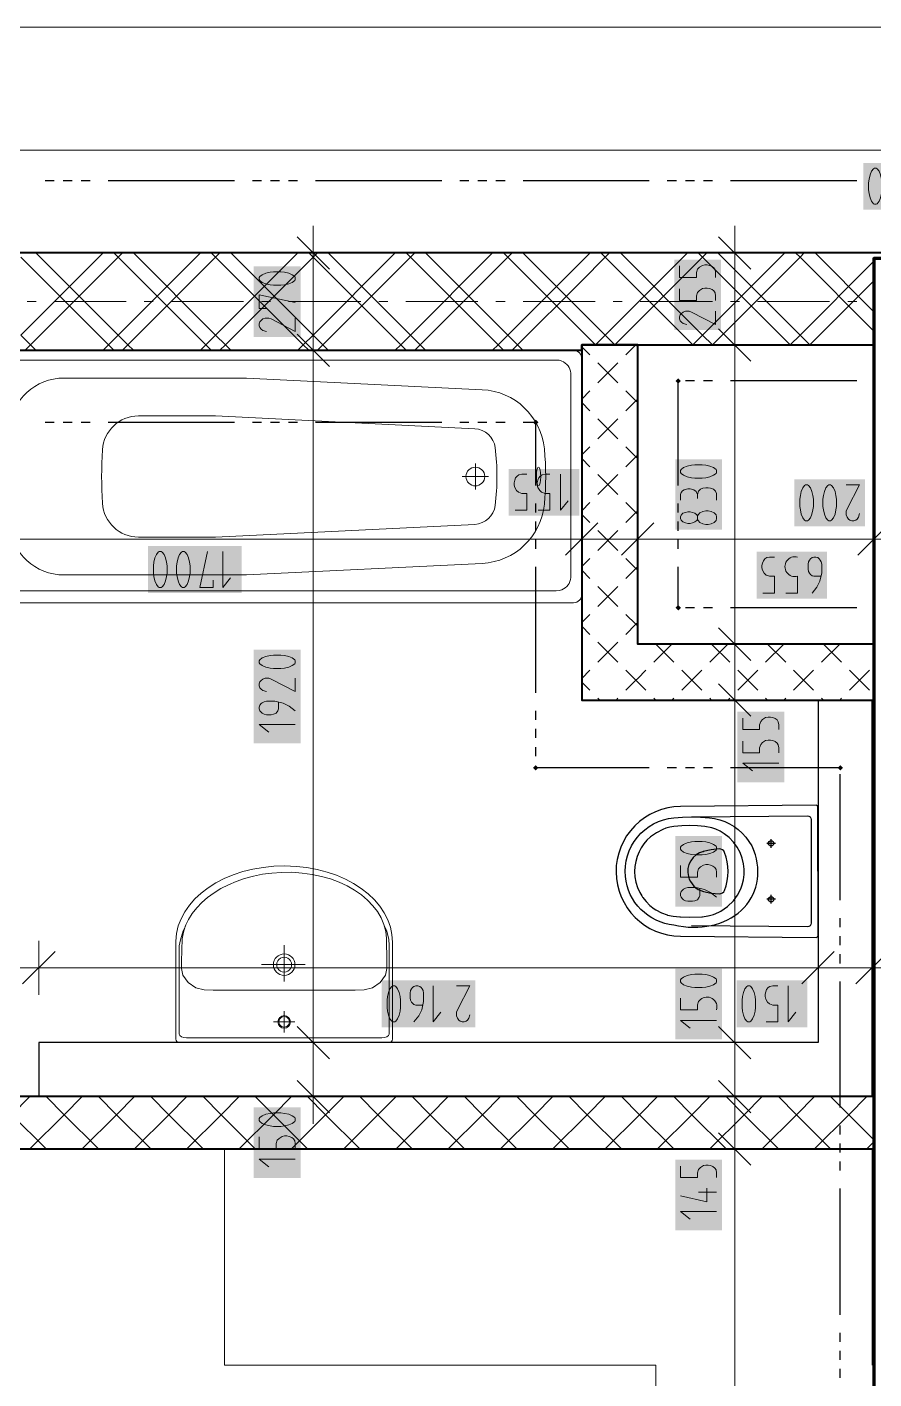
# Model space of a CAD drawing. Header units: millimetres. Extents: x 0 to 594, y 0 to 420.
# Drawn here: x 329.82 to 353.56, y 212.12 to 250.03 of the extents above; entities that cross this region are included whole.
import ezdxf

# ---------------------------------------------------------------- set-up
doc = ezdxf.new("R2010")
doc.units = ezdxf.units.MM
doc.header["$LTSCALE"] = 8
for name, color, linetype in [('PDF_Instalacni prizdivka do 1m', 7, 'Continuous'), ('PDF_Koty delkove', 7, 'Continuous'), ('PDF_Kuchyne', 7, 'Continuous'), ('PDF_Osy hlavni', 7, 'Continuous'), ('PDF_Pozarni useky', 7, 'Continuous'), ('PDF_Pricky CP', 7, 'Continuous'), ('PDF_Pricky zdene', 7, 'Continuous'), ('PDF_Sanita', 7, 'Continuous'), ('PDF_Steny akusticke', 7, 'Continuous'), ('PDF_Steny obvodove nosne', 7, 'Continuous')]:
    doc.layers.add(name, color=color, linetype=linetype)

msp = doc.modelspace()

# ---------------------------------------------------------------- linework, layer by layer
at = {"layer": 'PDF_Instalacni prizdivka do 1m', "lineweight": 25}
msp.add_lwpolyline([(330.152, 220.037), (353.506, 220.037), (353.506, 220.037), (353.506, 231.158), (351.989, 231.158), (351.989, 221.553), (330.152, 221.553)], close=True, dxfattribs=at)
at = {"layer": 'PDF_Koty delkove', "lineweight": 18}
for points in [[(511.924, 250.029), (492.486, 250.029), (472.901, 250.029), (471.435, 250.029), (163.798, 250.029)], [(419.32, 246.575), (408.047, 246.575), (400.263, 246.575), (392.883, 246.575), (316.251, 246.575), (308.871, 246.575), (297.902, 246.575), (295.324, 246.575), (286.428, 246.575), (283.85, 246.575), (272.881, 246.575), (265.501, 246.575), (188.87, 246.575)], [(338.299, 243.239), (337.389, 244.149)], [(337.844, 243.694), (337.844, 244.452)], [(350.108, 243.239), (349.198, 244.149)], [(349.653, 243.694), (349.653, 244.452)], [(338.602, 243.694), (337.844, 243.694), (337.086, 243.694)], [(337.844, 220.037), (337.844, 221.553), (337.844, 240.964), (337.844, 243.694)], [(350.411, 243.694), (349.653, 243.694), (348.895, 243.694)], [(349.653, 220.037), (349.653, 221.553), (349.653, 231.158), (349.653, 232.725), (349.653, 241.116), (349.653, 243.694)], [(336.933, 243.166), (336.731, 243.166), (336.631, 243.152), (336.513, 243.126), (336.412, 243.085), (336.344, 243.032), (336.328, 243.004), (336.328, 242.951), (336.344, 242.923), (336.412, 242.87), (336.513, 242.829), (336.631, 242.802), (336.731, 242.788), (336.933, 242.788), (337.034, 242.802), (337.153, 242.829), (337.254, 242.87), (337.321, 242.923), (337.339, 242.951), (337.339, 243.004), (337.321, 243.032), (337.254, 243.085), (337.153, 243.126), (337.034, 243.152), (336.933, 243.166)], [(348.109, 243.332), (348.109, 243.008), (348.58, 243.008), (348.58, 243.143), (348.615, 243.237), (348.665, 243.292), (348.749, 243.345), (348.816, 243.359), (348.883, 243.359), (348.951, 243.345), (349.018, 243.318), (349.068, 243.278), (349.103, 243.224), (349.12, 243.143), (349.12, 243.008)], [(348.109, 242.684), (348.109, 242.36), (348.58, 242.36), (348.58, 242.495), (348.615, 242.589), (348.665, 242.644), (348.749, 242.697), (348.816, 242.711), (348.883, 242.711), (348.951, 242.697), (349.018, 242.67), (349.068, 242.63), (349.103, 242.576), (349.12, 242.495), (349.12, 242.36)], [(336.529, 242.14), (336.328, 242.14), (336.328, 242.518), (337.339, 242.303)], [(337.339, 241.87), (337.339, 241.492), (336.664, 241.843), (336.597, 241.87), (336.496, 241.87), (336.429, 241.843), (336.378, 241.803), (336.344, 241.762), (336.328, 241.708), (336.328, 241.655), (336.344, 241.6), (336.378, 241.56), (336.429, 241.519), (336.529, 241.492)], [(349.12, 242.063), (349.12, 241.684), (348.446, 242.036), (348.378, 242.063), (348.277, 242.063), (348.21, 242.036), (348.16, 241.996), (348.125, 241.955), (348.109, 241.901), (348.109, 241.847), (348.125, 241.793), (348.16, 241.753), (348.21, 241.712), (348.31, 241.684)], [(350.108, 240.661), (349.198, 241.571)], [(338.299, 240.509), (337.389, 241.419)], [(350.411, 241.116), (349.653, 241.116), (348.895, 241.116)], [(338.602, 240.964), (337.844, 240.964), (337.086, 240.964)], [(348.742, 237.757), (348.54, 237.757), (348.44, 237.744), (348.321, 237.717), (348.22, 237.676), (348.153, 237.623), (348.136, 237.595), (348.136, 237.542), (348.153, 237.514), (348.22, 237.461), (348.321, 237.42), (348.44, 237.393), (348.54, 237.379), (348.742, 237.379), (348.843, 237.393), (348.961, 237.42), (349.062, 237.461), (349.13, 237.514), (349.147, 237.542), (349.147, 237.595)], [(349.147, 237.595), (349.13, 237.623), (349.062, 237.676), (348.961, 237.717), (348.843, 237.744), (348.742, 237.757)], [(343.473, 237.253), (343.487, 237.321), (343.514, 237.387), (343.554, 237.438), (343.608, 237.472), (343.689, 237.489), (343.824, 237.489)], [(344.148, 236.479), (344.472, 236.479), (344.472, 236.95), (344.337, 236.95), (344.243, 236.984), (344.189, 237.035), (344.135, 237.118), (344.121, 237.185), (344.121, 237.253), (344.135, 237.321), (344.162, 237.387), (344.202, 237.438), (344.256, 237.472), (344.337, 237.489), (344.472, 237.489)], [(344.769, 237.489), (344.769, 236.479), (344.985, 236.747)], [(343.5, 236.479), (343.824, 236.479), (343.824, 236.95), (343.689, 236.95), (343.595, 236.984), (343.541, 237.035), (343.487, 237.118), (343.473, 237.185), (343.473, 237.253)], [(348.136, 236.759), (348.136, 236.921), (348.153, 236.975), (348.187, 237.028), (348.237, 237.056), (348.338, 237.083), (348.405, 237.083), (348.506, 237.056), (348.574, 237.002), (348.607, 236.921), (348.607, 236.813)], [(349.147, 236.759), (349.147, 236.947), (349.113, 237.015), (349.062, 237.069), (348.978, 237.096), (348.911, 237.109), (348.843, 237.109), (348.759, 237.096), (348.692, 237.069), (348.642, 237.015), (348.607, 236.921)], [(352.128, 236.789), (352.128, 236.587), (352.142, 236.487), (352.168, 236.369), (352.209, 236.268), (352.262, 236.2), (352.29, 236.184), (352.343, 236.184), (352.371, 236.2), (352.424, 236.268), (352.465, 236.369), (352.492, 236.487), (352.506, 236.587), (352.506, 236.789), (352.492, 236.891), (352.465, 237.009), (352.424, 237.11), (352.371, 237.178), (352.343, 237.195), (352.29, 237.195), (352.262, 237.178), (352.209, 237.11), (352.168, 237.009)], [(352.168, 237.009), (352.142, 236.891), (352.128, 236.789)], [(352.776, 237.195), (353.154, 237.195), (352.803, 236.521), (352.776, 236.453), (352.776, 236.352), (352.803, 236.285), (352.843, 236.234), (352.884, 236.2), (352.938, 236.184), (352.991, 236.184), (353.046, 236.2), (353.086, 236.234), (353.127, 236.285), (353.154, 236.385)], [(345.367, 236.432), (345.367, 235.673), (345.367, 234.915)], [(346.934, 236.432), (346.934, 235.673), (346.934, 234.915)], [(348.153, 236.205), (348.136, 236.246), (348.136, 236.299), (348.153, 236.34), (348.203, 236.394), (348.271, 236.421), (348.338, 236.435), (348.405, 236.435), (348.473, 236.421), (348.54, 236.394), (348.59, 236.354), (348.607, 236.327)], [(348.607, 236.218), (348.59, 236.192), (348.54, 236.151), (348.473, 236.124), (348.405, 236.111), (348.338, 236.111), (348.271, 236.124), (348.203, 236.151), (348.153, 236.205)], [(353.556, 236.432), (353.556, 235.673), (353.556, 234.915)], [(345.822, 236.128), (344.912, 235.218)], [(347.389, 236.128), (346.479, 235.218)], [(354.011, 236.128), (353.101, 235.218)], [(390.153, 235.673), (386.944, 235.673), (383.668, 235.673), (381.638, 235.673), (381.206, 235.673), (380.953, 235.673), (375.751, 235.673), (363.767, 235.673), (362.2, 235.673), (355.578, 235.673), (353.556, 235.673), (346.934, 235.673), (345.367, 235.673), (328.181, 235.673), (318.981, 235.673), (317.869, 235.673)], [(333.701, 235.141), (333.661, 235.242), (333.607, 235.309), (333.58, 235.327), (333.526, 235.327), (333.499, 235.309), (333.445, 235.242), (333.405, 235.141), (333.378, 235.022), (333.364, 234.921)], [(333.364, 234.921), (333.364, 234.719), (333.378, 234.619), (333.405, 234.501), (333.445, 234.4), (333.499, 234.332), (333.526, 234.316), (333.58, 234.316), (333.607, 234.332), (333.661, 234.4), (333.701, 234.501), (333.729, 234.619), (333.743, 234.719), (333.743, 234.921), (333.729, 235.022), (333.701, 235.141)], [(335.039, 234.517), (335.039, 234.316), (334.661, 234.316), (334.876, 235.327)], [(335.309, 235.327), (335.309, 234.316), (335.524, 234.585)], [(350.443, 234.157), (350.767, 234.157), (350.767, 234.628), (350.632, 234.628), (350.538, 234.662), (350.483, 234.713), (350.43, 234.797), (350.416, 234.864), (350.416, 234.931), (350.43, 234.999), (350.457, 235.066), (350.497, 235.116), (350.551, 235.151), (350.632, 235.168), (350.767, 235.168)], [(352.063, 234.628), (351.874, 234.628), (351.82, 234.645), (351.78, 234.679), (351.753, 234.713), (351.726, 234.763), (351.712, 234.83), (351.712, 234.965), (351.726, 235.032), (351.753, 235.083), (351.78, 235.116), (351.82, 235.151), (351.874, 235.168), (351.928, 235.168), (351.982, 235.151), (352.023, 235.116), (352.049, 235.083), (352.077, 235.032), (352.091, 234.965), (352.091, 234.729), (352.036, 234.494), (351.955, 234.325), (351.82, 234.157)], [(350.108, 232.27), (349.198, 233.18)], [(336.933, 232.42), (336.731, 232.42), (336.631, 232.406), (336.513, 232.38), (336.412, 232.339), (336.344, 232.286), (336.328, 232.258), (336.328, 232.205), (336.344, 232.177), (336.412, 232.124), (336.513, 232.083)], [(336.513, 232.083), (336.631, 232.056), (336.731, 232.042), (336.933, 232.042), (337.034, 232.056), (337.153, 232.083), (337.254, 232.124), (337.321, 232.177), (337.339, 232.205), (337.339, 232.258), (337.321, 232.286), (337.254, 232.339), (337.153, 232.38), (337.034, 232.406), (336.933, 232.42)], [(350.411, 232.725), (349.653, 232.725), (348.895, 232.725)], [(337.339, 231.772), (337.339, 231.394), (336.664, 231.745), (336.597, 231.772), (336.496, 231.772), (336.429, 231.745), (336.378, 231.705), (336.344, 231.664), (336.328, 231.61), (336.328, 231.557), (336.344, 231.502), (336.378, 231.462), (336.429, 231.421), (336.529, 231.394)], [(350.108, 230.703), (349.198, 231.613)], [(337.339, 230.854), (337.17, 230.989), (337.001, 231.07), (336.765, 231.124), (336.529, 231.124), (336.462, 231.11), (336.412, 231.083), (336.378, 231.057), (336.344, 231.016), (336.328, 230.962), (336.328, 230.908), (336.344, 230.854), (336.378, 230.814), (336.412, 230.787), (336.462, 230.759), (336.529, 230.746), (336.664, 230.746), (336.731, 230.759), (336.799, 230.787), (336.849, 230.854), (336.867, 230.908), (336.867, 231.097)], [(350.411, 231.158), (349.653, 231.158), (348.895, 231.158)], [(349.88, 230.654), (349.88, 230.33), (350.352, 230.33), (350.352, 230.466), (350.386, 230.56), (350.436, 230.614), (350.52, 230.667), (350.587, 230.681), (350.655, 230.681), (350.723, 230.667), (350.789, 230.641), (350.84, 230.6), (350.874, 230.547), (350.891, 230.466), (350.891, 230.33)], [(337.339, 230.476), (336.328, 230.476), (336.597, 230.26)], [(349.88, 230.006), (349.88, 229.682), (350.352, 229.682), (350.352, 229.818), (350.386, 229.912), (350.436, 229.966), (350.52, 230.019), (350.587, 230.033), (350.655, 230.033), (350.723, 230.019), (350.789, 229.993), (350.84, 229.952), (350.874, 229.899), (350.891, 229.818), (350.891, 229.682)], [(350.891, 229.385), (349.88, 229.385), (350.149, 229.17)], [(348.136, 226.518), (348.136, 226.194), (348.607, 226.194), (348.607, 226.329), (348.642, 226.423), (348.692, 226.478), (348.776, 226.531), (348.843, 226.545), (348.911, 226.545), (348.978, 226.531), (349.045, 226.504), (349.096, 226.464), (349.13, 226.41), (349.147, 226.329), (349.147, 226.194)], [(349.147, 225.627), (348.978, 225.762), (348.81, 225.843), (348.574, 225.897), (348.338, 225.897), (348.271, 225.883), (348.22, 225.856), (348.187, 225.83), (348.153, 225.789), (348.136, 225.735), (348.136, 225.681), (348.153, 225.627), (348.187, 225.586), (348.22, 225.56), (348.271, 225.532), (348.338, 225.518), (348.473, 225.518), (348.54, 225.532)], [(348.54, 225.532), (348.607, 225.56), (348.658, 225.627), (348.675, 225.681), (348.675, 225.87)], [(330.607, 224.106), (329.697, 223.196)], [(330.152, 224.409), (330.152, 223.651), (330.152, 222.892)], [(352.444, 224.106), (351.534, 223.196)], [(351.989, 224.409), (351.989, 223.651), (351.989, 222.892)], [(353.961, 224.106), (353.051, 223.196)], [(353.506, 224.409), (353.506, 223.651), (353.506, 222.892)], [(390.153, 223.651), (382.309, 223.651), (378.982, 223.651), (357.246, 223.651), (355.578, 223.651), (353.506, 223.651), (351.989, 223.651), (330.152, 223.651), (318.981, 223.651), (317.869, 223.651)], [(340.246, 222.319), (340.274, 222.437), (340.288, 222.538), (340.288, 222.74), (340.274, 222.841), (340.246, 222.959), (340.206, 223.06), (340.152, 223.128), (340.125, 223.145), (340.071, 223.145), (340.044, 223.128), (339.99, 223.06), (339.95, 222.959), (339.923, 222.841), (339.909, 222.74)], [(340.908, 222.605), (340.719, 222.605), (340.665, 222.622), (340.625, 222.656), (340.598, 222.69), (340.571, 222.74), (340.557, 222.807), (340.557, 222.942), (340.571, 223.01), (340.598, 223.06), (340.625, 223.094), (340.665, 223.128), (340.719, 223.145), (340.773, 223.145), (340.827, 223.128), (340.868, 223.094), (340.894, 223.06), (340.922, 223.01), (340.936, 222.942), (340.936, 222.706), (340.881, 222.471), (340.8, 222.302), (340.665, 222.134)], [(341.205, 223.145), (341.205, 222.134), (341.421, 222.403)], [(341.853, 223.145), (342.232, 223.145), (341.88, 222.471), (341.853, 222.403), (341.853, 222.302), (341.88, 222.235), (341.921, 222.185), (341.961, 222.15), (342.015, 222.134), (342.069, 222.134), (342.123, 222.15), (342.164, 222.185), (342.204, 222.235), (342.232, 222.335)], [(349.86, 222.74), (349.86, 222.538), (349.874, 222.437), (349.9, 222.319), (349.941, 222.218), (349.994, 222.15), (350.022, 222.134), (350.075, 222.134), (350.103, 222.15), (350.156, 222.218), (350.197, 222.319), (350.224, 222.437), (350.238, 222.538), (350.238, 222.74), (350.224, 222.841), (350.197, 222.959), (350.156, 223.06), (350.103, 223.128), (350.075, 223.145), (350.022, 223.145), (349.994, 223.128), (349.941, 223.06)], [(349.941, 223.06), (349.9, 222.959), (349.874, 222.841), (349.86, 222.74)], [(350.535, 222.134), (350.859, 222.134), (350.859, 222.605), (350.723, 222.605), (350.629, 222.64), (350.575, 222.69), (350.522, 222.774), (350.508, 222.841), (350.508, 222.909), (350.522, 222.976), (350.548, 223.043), (350.589, 223.094), (350.642, 223.128), (350.723, 223.145), (350.859, 223.145)], [(351.156, 223.145), (351.156, 222.134), (351.371, 222.403)], [(339.909, 222.74), (339.909, 222.538), (339.923, 222.437), (339.95, 222.319), (339.99, 222.218), (340.044, 222.15), (340.071, 222.134), (340.125, 222.134), (340.152, 222.15), (340.206, 222.218), (340.246, 222.319)], [(349.147, 222.177), (348.136, 222.177), (348.405, 221.962)], [(338.299, 221.098), (337.389, 222.008)], [(350.108, 221.098), (349.198, 222.008)], [(338.602, 221.553), (337.844, 221.553), (337.086, 221.553)], [(350.411, 221.553), (349.653, 221.553), (348.895, 221.553)], [(338.299, 219.582), (337.389, 220.492)], [(350.108, 219.582), (349.198, 220.492)], [(338.602, 220.037), (337.844, 220.037), (337.086, 220.037)], [(337.844, 220.037), (337.844, 219.279)], [(350.411, 220.037), (349.653, 220.037), (348.895, 220.037)], [(349.653, 154.678), (349.653, 158.52), (349.653, 170.101), (349.653, 218.571), (349.653, 220.037)], [(336.933, 219.582), (336.731, 219.582), (336.631, 219.569), (336.513, 219.542), (336.412, 219.501), (336.344, 219.448), (336.328, 219.42), (336.328, 219.367), (336.344, 219.339), (336.412, 219.286), (336.513, 219.245), (336.631, 219.218), (336.731, 219.204), (336.933, 219.204), (337.034, 219.218), (337.153, 219.245), (337.254, 219.286), (337.321, 219.339), (337.339, 219.367), (337.339, 219.42), (337.321, 219.448)], [(337.321, 219.448), (337.254, 219.501), (337.153, 219.542), (337.034, 219.569), (336.933, 219.582)], [(336.328, 218.908), (336.328, 218.583), (336.799, 218.583), (336.799, 218.719), (336.833, 218.813), (336.884, 218.867), (336.968, 218.92), (337.034, 218.934), (337.102, 218.934), (337.17, 218.92), (337.237, 218.894), (337.287, 218.853), (337.321, 218.8), (337.339, 218.719), (337.339, 218.583)], [(350.108, 218.116), (349.198, 219.026)], [(350.411, 218.571), (349.653, 218.571), (348.895, 218.571)], [(337.339, 218.286), (336.328, 218.286), (336.597, 218.071)], [(348.136, 218.09), (348.136, 217.766), (348.607, 217.766), (348.607, 217.901), (348.642, 217.995), (348.692, 218.049), (348.776, 218.103), (348.843, 218.116), (348.911, 218.116), (348.978, 218.103), (349.045, 218.076), (349.096, 218.035), (349.13, 217.982), (349.147, 217.901), (349.147, 217.766)], [(348.877, 217.468), (348.877, 217.09), (348.136, 217.253)], [(349.147, 217.361), (348.642, 217.361)], [(349.147, 216.82), (348.136, 216.82), (348.405, 216.605)]]:
    msp.add_lwpolyline(points, dxfattribs=at)
for points in [[(353.406, 245.664), (353.406, 245.462), (353.42, 245.362), (353.446, 245.243), (353.487, 245.142), (353.54, 245.075), (353.568, 245.058), (353.621, 245.058), (353.649, 245.075), (353.702, 245.142), (353.743, 245.243), (353.77, 245.362), (353.784, 245.462), (353.784, 245.664), (353.77, 245.765), (353.743, 245.883), (353.702, 245.985), (353.649, 246.052), (353.621, 246.069), (353.568, 246.069), (353.54, 246.052), (353.487, 245.985), (353.446, 245.883), (353.42, 245.765)], [(351.48, 236.789), (351.48, 236.587), (351.494, 236.487), (351.52, 236.369), (351.561, 236.268), (351.614, 236.2), (351.642, 236.184), (351.695, 236.184), (351.723, 236.2), (351.776, 236.268), (351.817, 236.369), (351.844, 236.487), (351.858, 236.587), (351.858, 236.789), (351.844, 236.891), (351.817, 237.009), (351.776, 237.11), (351.723, 237.178), (351.695, 237.195), (351.642, 237.195), (351.614, 237.178), (351.561, 237.11), (351.52, 237.009), (351.494, 236.891)], [(348.911, 236.461), (348.843, 236.461), (348.759, 236.448), (348.675, 236.408), (348.625, 236.354), (348.607, 236.327), (348.607, 236.218), (348.625, 236.192), (348.675, 236.137), (348.759, 236.097), (348.843, 236.083), (348.911, 236.083), (348.995, 236.097), (349.08, 236.137), (349.13, 236.192), (349.147, 236.246), (349.147, 236.299), (349.13, 236.354), (349.08, 236.408), (348.995, 236.448)], [(334.012, 234.921), (334.012, 234.719), (334.026, 234.619), (334.053, 234.501), (334.093, 234.4), (334.147, 234.332), (334.174, 234.316), (334.228, 234.316), (334.256, 234.332), (334.309, 234.4), (334.349, 234.501), (334.377, 234.619), (334.391, 234.719), (334.391, 234.921), (334.377, 235.022), (334.349, 235.141), (334.309, 235.242), (334.256, 235.309), (334.228, 235.327), (334.174, 235.327), (334.147, 235.309), (334.093, 235.242), (334.053, 235.141), (334.026, 235.022)], [(348.742, 227.193), (348.54, 227.193), (348.44, 227.179), (348.321, 227.152), (348.22, 227.112), (348.153, 227.058), (348.136, 227.031), (348.136, 226.977), (348.153, 226.95), (348.22, 226.896), (348.321, 226.856), (348.44, 226.828), (348.54, 226.815), (348.742, 226.815), (348.843, 226.828), (348.961, 226.856), (349.062, 226.896), (349.13, 226.95), (349.147, 226.977), (349.147, 227.031), (349.13, 227.058), (349.062, 227.112), (348.961, 227.152), (348.843, 227.179)], [(348.742, 223.473), (348.54, 223.473), (348.44, 223.46), (348.321, 223.433), (348.22, 223.392), (348.153, 223.339), (348.136, 223.311), (348.136, 223.258), (348.153, 223.23), (348.22, 223.177), (348.321, 223.136), (348.44, 223.109), (348.54, 223.095), (348.742, 223.095), (348.843, 223.109), (348.961, 223.136), (349.062, 223.177), (349.13, 223.23), (349.147, 223.258), (349.147, 223.311), (349.13, 223.339), (349.062, 223.392), (348.961, 223.433), (348.843, 223.46)]]:
    msp.add_lwpolyline(points, close=True, dxfattribs=at)
for points in [[(351.091, 234.157), (351.415, 234.157), (351.415, 234.628, -1.306813), (351.415, 235.168)], [(348.136, 222.799), (348.136, 222.475), (348.607, 222.475), (348.607, 222.61), (348.642, 222.704), (348.692, 222.758, -0.753169), (349.147, 222.475)]]:
    msp.add_lwpolyline(points, format="xyb", dxfattribs=at)
at = {"layer": 'PDF_Koty delkove', "color": 7, "lineweight": 18, "true_color": 0xffffff, "transparency": 33554559}
for points in [[(355.88, 246.221), (353.254, 246.221), (355.88, 244.907), (353.254, 244.907)], [(349.272, 241.533), (349.272, 243.51), (347.957, 241.533), (347.957, 243.51)], [(337.49, 241.34), (337.49, 243.318), (336.176, 241.34), (336.176, 243.318)], [(349.299, 235.931), (349.299, 237.909), (347.985, 235.931), (347.985, 237.909)], [(345.299, 237.641), (343.322, 237.641), (345.299, 236.327), (343.322, 236.327)], [(353.306, 237.346), (351.329, 237.346), (353.306, 236.032), (351.329, 236.032)], [(335.839, 235.478), (333.213, 235.478), (335.839, 234.164), (333.213, 234.164)], [(352.242, 235.32), (350.265, 235.32), (352.242, 234.005), (350.265, 234.005)], [(337.49, 229.946), (337.49, 232.571), (336.176, 229.946), (336.176, 232.571)], [(351.043, 228.855), (351.043, 230.833), (349.729, 228.855), (349.729, 230.833)], [(349.299, 225.367), (349.299, 227.344), (347.985, 225.367), (347.985, 227.344)], [(342.383, 223.297), (339.758, 223.297), (342.383, 221.982), (339.758, 221.982)], [(349.299, 221.647), (349.299, 223.625), (347.985, 221.647), (347.985, 223.625)], [(351.686, 223.297), (349.708, 223.297), (351.686, 221.982), (349.708, 221.982)], [(337.49, 217.756), (337.49, 219.734), (336.176, 217.756), (336.176, 219.734)], [(349.299, 216.29), (349.299, 218.268), (347.985, 216.29), (347.985, 218.268)]]:
    msp.add_solid(points, dxfattribs=at)
at = {"layer": 'PDF_Kuchyne', "lineweight": 13}
msp.add_lwpolyline([(353.506, 194.308), (341.374, 194.308), (341.374, 200.374), (347.44, 200.374), (347.44, 212.505), (335.359, 212.505), (335.359, 218.571), (353.506, 218.571), (353.506, 212.505)], dxfattribs=at)
at = {"layer": 'PDF_Osy hlavni', "lineweight": 18}
for points in [[(330.073, 242.329), (329.821, 242.329)], [(332.601, 242.329), (330.579, 242.329)], [(333.359, 242.329), (333.106, 242.329)], [(335.886, 242.329), (333.864, 242.329)], [(336.645, 242.329), (336.392, 242.329)], [(339.172, 242.329), (337.15, 242.329)], [(339.93, 242.329), (339.677, 242.329)], [(342.458, 242.329), (340.436, 242.329)], [(343.216, 242.329), (342.963, 242.329)], [(345.743, 242.329), (343.721, 242.329)], [(346.502, 242.329), (346.249, 242.329)], [(349.029, 242.329), (347.007, 242.329)], [(349.787, 242.329), (349.534, 242.329)], [(352.315, 242.329), (350.293, 242.329)], [(353.073, 242.329), (352.82, 242.329)]]:
    msp.add_lwpolyline(points, dxfattribs=at)
at = {"layer": 'PDF_Pozarni useky', "lineweight": 30}
for points in [[(330.579, 245.716), (330.326, 245.716)], [(331.084, 245.716), (330.832, 245.716)], [(331.59, 245.716), (331.337, 245.716)], [(335.634, 245.716), (332.095, 245.716)], [(336.392, 245.716), (336.139, 245.716)], [(336.897, 245.716), (336.645, 245.716)], [(337.403, 245.716), (337.15, 245.716)], [(341.447, 245.716), (337.908, 245.716)], [(342.205, 245.716), (341.952, 245.716)], [(342.71, 245.716), (342.458, 245.716)], [(343.216, 245.716), (342.963, 245.716)], [(347.26, 245.716), (343.721, 245.716)], [(348.018, 245.716), (347.765, 245.716)], [(348.523, 245.716), (348.271, 245.716)], [(349.029, 245.716), (348.776, 245.716)], [(353.073, 245.716), (349.534, 245.716)], [(348.071, 237.17), (348.071, 240.105)], [(348.523, 240.105), (348.271, 240.105)], [(349.029, 240.105), (348.776, 240.105)], [(353.073, 240.105), (349.534, 240.105)], [(330.579, 238.942), (330.326, 238.942)], [(331.084, 238.942), (330.831, 238.942)], [(331.59, 238.942), (331.337, 238.942)], [(335.634, 238.942), (332.095, 238.942)], [(336.392, 238.942), (336.139, 238.942)], [(336.897, 238.942), (336.645, 238.942)], [(337.403, 238.942), (337.15, 238.942)], [(341.447, 238.942), (337.908, 238.942)], [(342.205, 238.942), (341.952, 238.942)], [(342.71, 238.942), (342.458, 238.942)], [(343.216, 238.942), (342.963, 238.942)], [(344.077, 238.942), (343.721, 238.942)], [(344.077, 237.171), (344.077, 238.942)], [(344.077, 236.412), (344.077, 236.665)], [(348.071, 236.412), (348.071, 236.665)], [(344.077, 235.907), (344.077, 236.16)], [(348.071, 235.907), (348.071, 236.16)], [(344.077, 235.401), (344.077, 235.654)], [(348.071, 235.401), (348.071, 235.654)], [(344.077, 231.357), (344.077, 234.896)], [(348.071, 233.746), (348.071, 234.896)], [(348.523, 233.746), (348.271, 233.746)], [(349.029, 233.746), (348.776, 233.746)], [(353.073, 233.746), (349.534, 233.746)], [(344.077, 230.599), (344.077, 230.852)], [(344.077, 230.094), (344.077, 230.346)], [(344.077, 229.588), (344.077, 229.841)], [(347.26, 229.257), (344.077, 229.257)], [(348.018, 229.257), (347.765, 229.257)], [(348.523, 229.257), (348.271, 229.257)], [(349.029, 229.257), (348.776, 229.257)], [(352.611, 229.257), (349.534, 229.257)], [(352.611, 225.544), (352.611, 229.083)], [(352.611, 224.786), (352.611, 225.039)], [(352.611, 224.281), (352.611, 224.533)], [(352.611, 223.775), (352.611, 224.028)], [(352.611, 219.731), (352.611, 223.27)], [(352.611, 218.973), (352.611, 219.226)], [(352.611, 218.468), (352.611, 218.72)], [(352.611, 217.962), (352.611, 218.215)], [(352.611, 213.918), (352.611, 217.457)], [(352.611, 213.16), (352.611, 213.413)], [(352.611, 212.655), (352.611, 212.907)], [(352.611, 212.149), (352.611, 212.402)]]:
    msp.add_lwpolyline(points, dxfattribs=at)
at = {"layer": 'PDF_Pozarni useky', "lineweight": 30, "transparency": 33554559}
for points in [[(348.147, 240.105), (348.071, 240.029), (348.071, 240.18), (347.996, 240.105)], [(348.071, 240.029), (347.996, 240.105), (348.147, 240.105), (348.071, 240.18)], [(344.077, 238.866), (344.001, 238.942), (344.153, 238.942), (344.077, 239.018)], [(344.153, 238.942), (344.077, 238.866), (344.077, 239.018), (344.001, 238.942)], [(348.147, 233.746), (348.071, 233.67), (348.071, 233.821), (347.996, 233.746)], [(348.071, 233.67), (347.996, 233.746), (348.147, 233.746), (348.071, 233.821)], [(344.153, 229.257), (344.077, 229.181), (344.077, 229.333), (344.001, 229.257)], [(344.077, 229.181), (344.001, 229.257), (344.153, 229.257), (344.077, 229.333)], [(352.611, 229.181), (352.535, 229.257), (352.687, 229.257), (352.611, 229.333)], [(352.687, 229.257), (352.611, 229.181), (352.611, 229.333), (352.535, 229.257)]]:
    msp.add_solid(points, dxfattribs=at)
at = {"layer": 'PDF_Pricky CP', "lineweight": 40}
msp.add_lwpolyline([(346.934, 231.158), (353.506, 231.158), (353.556, 231.158), (353.556, 232.725), (346.934, 232.725), (346.934, 241.116), (345.367, 241.116), (345.367, 240.964), (345.367, 231.158), (346.934, 231.158)], dxfattribs=at)
at = {"layer": 'PDF_Pricky CP', "lineweight": 9}
for points in [[(346.884, 241.116), (346.603, 240.835)], [(346.934, 241.065), (346.884, 241.116)], [(345.597, 240.835), (345.367, 241.065)], [(346.381, 240.052), (345.82, 240.613)], [(346.381, 240.613), (345.82, 240.052)], [(345.367, 239.599), (345.597, 239.829)], [(346.934, 239.498), (346.884, 239.549), (346.603, 239.829)], [(346.884, 239.549), (346.934, 239.599)], [(345.597, 239.268), (345.367, 239.498)], [(346.884, 239.549), (346.603, 239.268)], [(346.381, 238.485), (345.82, 239.046)], [(346.381, 239.046), (345.82, 238.485)], [(345.367, 238.032), (345.597, 238.262)], [(346.934, 237.931), (346.884, 237.982), (346.603, 238.262)], [(345.597, 237.701), (345.367, 237.931)], [(346.884, 237.982), (346.603, 237.701)], [(346.884, 237.982), (346.934, 238.032)], [(346.381, 236.918), (345.82, 237.479)], [(346.381, 237.479), (345.82, 236.918)], [(345.367, 236.465), (345.597, 236.695)], [(346.934, 236.364), (346.884, 236.415), (346.603, 236.695)], [(345.597, 236.134), (345.367, 236.364)], [(346.603, 236.134), (346.884, 236.415), (346.934, 236.465)], [(346.381, 235.351), (345.82, 235.912)], [(346.381, 235.912), (345.82, 235.351)], [(345.367, 234.898), (345.597, 235.128)], [(346.934, 234.797), (346.884, 234.848), (346.603, 235.128)], [(345.597, 234.567), (345.367, 234.797)], [(346.603, 234.567), (346.884, 234.848), (346.934, 234.898)], [(346.381, 233.784), (345.82, 234.345)], [(346.381, 234.345), (345.82, 233.784)], [(345.367, 233.331), (345.597, 233.561)], [(346.934, 233.23), (346.884, 233.281), (346.603, 233.561)], [(345.597, 233), (345.367, 233.23)], [(346.603, 233), (346.884, 233.281), (346.934, 233.331)], [(346.381, 232.217), (345.82, 232.778)], [(346.381, 232.778), (345.82, 232.217)], [(347.895, 232.725), (347.387, 232.217)], [(347.948, 232.217), (347.44, 232.725)], [(349.462, 232.725), (348.954, 232.217)], [(349.515, 232.217), (349.007, 232.725)], [(351.029, 232.725), (350.521, 232.217)], [(351.082, 232.217), (350.574, 232.725)], [(352.596, 232.725), (352.088, 232.217)], [(352.649, 232.217), (352.141, 232.725)], [(345.367, 231.764), (345.597, 231.994)], [(345.597, 231.433), (345.367, 231.663)], [(346.934, 231.663), (346.884, 231.714), (346.603, 231.994)], [(346.603, 231.433), (346.884, 231.714), (346.934, 231.764)], [(346.934, 231.764), (347.164, 231.994)], [(347.164, 231.433), (346.934, 231.663)], [(348.731, 231.433), (348.451, 231.714), (348.17, 231.994)], [(348.17, 231.433), (348.451, 231.714), (348.731, 231.994)], [(350.298, 231.433), (350.018, 231.714), (349.737, 231.994)], [(349.737, 231.433), (350.018, 231.714), (350.298, 231.994)], [(351.865, 231.433), (351.585, 231.714), (351.304, 231.994)], [(351.304, 231.433), (351.585, 231.714), (351.865, 231.994)], [(353.432, 231.433), (353.152, 231.714), (352.871, 231.994)], [(352.871, 231.433), (353.152, 231.714), (353.432, 231.994)], [(345.873, 231.158), (345.82, 231.211)], [(346.381, 231.211), (346.328, 231.158)], [(347.44, 231.158), (347.387, 231.211)], [(347.948, 231.211), (347.895, 231.158)], [(349.007, 231.158), (348.954, 231.211)], [(349.515, 231.211), (349.462, 231.158)], [(350.574, 231.158), (350.521, 231.211)], [(351.082, 231.211), (351.029, 231.158)], [(352.141, 231.158), (352.088, 231.211)], [(352.649, 231.211), (352.596, 231.158)]]:
    msp.add_lwpolyline(points, dxfattribs=at)
at = {"layer": 'PDF_Pricky zdene', "lineweight": 40}
msp.add_lwpolyline([(319.335, 218.066), (319.335, 218.571), (353.506, 218.571), (353.556, 218.571), (353.556, 220.037), (353.506, 220.037), (318.981, 220.037), (317.869, 220.037), (317.869, 219.835), (317.869, 218.571), (317.869, 218.066)], dxfattribs=at)
at = {"layer": 'PDF_Pricky zdene', "lineweight": 9}
for points in [[(329.9, 220.037), (329.394, 219.531), (328.434, 218.571)], [(331.365, 220.037), (330.86, 219.531), (329.9, 218.571)], [(331.82, 218.571), (330.86, 219.531), (330.354, 220.037)], [(332.831, 220.037), (332.326, 219.531), (331.365, 218.571)], [(333.286, 218.571), (332.326, 219.531), (331.82, 220.037)], [(334.297, 220.037), (333.792, 219.531), (332.831, 218.571)], [(334.752, 218.571), (333.792, 219.531), (333.286, 220.037)], [(335.763, 220.037), (335.258, 219.531), (334.297, 218.571)], [(336.218, 218.571), (335.258, 219.531), (334.752, 220.037)], [(337.229, 220.037), (336.724, 219.531), (335.763, 218.571)], [(337.684, 218.571), (336.724, 219.531), (336.218, 220.037)], [(338.695, 220.037), (338.189, 219.531), (337.229, 218.571)], [(339.15, 218.571), (338.189, 219.531), (337.684, 220.037)], [(340.161, 220.037), (339.655, 219.531), (338.695, 218.571)], [(340.616, 218.571), (339.655, 219.531), (339.15, 220.037)], [(341.627, 220.037), (341.121, 219.531), (340.161, 218.571)], [(342.082, 218.571), (341.121, 219.531), (340.616, 220.037)], [(343.093, 220.037), (342.587, 219.531), (341.627, 218.571)], [(343.548, 218.571), (342.587, 219.531), (342.082, 220.037)], [(344.559, 220.037), (344.053, 219.531), (343.093, 218.571)], [(345.013, 218.571), (344.053, 219.531), (343.548, 220.037)], [(346.024, 220.037), (345.519, 219.531), (344.559, 218.571)], [(346.479, 218.571), (345.519, 219.531), (345.013, 220.037)], [(347.49, 220.037), (346.985, 219.531), (346.024, 218.571)], [(347.945, 218.571), (346.985, 219.531), (346.479, 220.037)], [(348.956, 220.037), (348.451, 219.531), (347.49, 218.571)], [(349.411, 218.571), (348.451, 219.531), (347.945, 220.037)], [(350.422, 220.037), (349.917, 219.531), (348.956, 218.571)], [(350.877, 218.571), (349.917, 219.531), (349.411, 220.037)], [(351.888, 220.037), (351.383, 219.531), (350.422, 218.571)], [(352.343, 218.571), (351.383, 219.531), (350.877, 220.037)], [(353.354, 220.037), (352.848, 219.531), (351.888, 218.571)], [(353.556, 218.824), (352.848, 219.531), (352.343, 220.037)], [(330.354, 218.571), (329.394, 219.531)], [(353.556, 218.773), (353.354, 218.571)]]:
    msp.add_lwpolyline(points, dxfattribs=at)
at = {"layer": 'PDF_Sanita', "lineweight": 13}
for points in [[(328.413, 233.887), (328.413, 233.887), (345.135, 233.887, 0.414213), (345.367, 234.12), (345.367, 240.731, 0.414216), (345.135, 240.964), (328.413, 240.964, 0.414195), (328.181, 240.731), (328.181, 234.12, 0.414195), (328.413, 233.887)], [(342.942, 238.235, 0.364849), (342.37, 238.767), (335.098, 239.125), (332.943, 239.124, 0.395982), (331.935, 238.176, 0.031026), (331.935, 236.675, 0.395982), (332.943, 235.727), (335.098, 235.726), (342.37, 236.084, 0.364851), (342.942, 236.616)], [(334.087, 221.554, -0.414176), (333.994, 221.646), (333.994, 224.376, -0.00339), (333.994, 224.396)], [(340.06, 224.365), (340.06, 221.646, -0.41407), (339.97, 221.553), (339.967, 221.553), (339.948, 221.553), (334.106, 221.554), (334.087, 221.554), (334.084, 221.554), (334.087, 221.554), (334.106, 221.554)]]:
    msp.add_lwpolyline(points, format="xyb", dxfattribs=at)
for points in [[(328.852, 240.689), (336.774, 240.691), (344.654, 240.691), (344.73, 240.685), (344.769, 240.676), (344.805, 240.664), (344.857, 240.639), (344.906, 240.608), (344.952, 240.566), (344.986, 240.526), (345.014, 240.481), (345.037, 240.432), (345.054, 240.377), (345.063, 240.32), (345.064, 237.456)], [(342.385, 237.058), (342.385, 237.794)], [(344.205, 237.273), (344.201, 237.25), (344.194, 237.223), (344.185, 237.195), (344.172, 237.172), (344.156, 237.163), (344.14, 237.172), (344.127, 237.195), (344.117, 237.223), (344.111, 237.25), (344.106, 237.273), (344.103, 237.293), (344.101, 237.31), (344.1, 237.324), (344.099, 237.336), (344.098, 237.346), (344.097, 237.355), (344.096, 237.382), (344.095, 237.41), (344.095, 237.45), (344.097, 237.496), (344.098, 237.505), (344.099, 237.515), (344.1, 237.527), (344.101, 237.541), (344.103, 237.558), (344.106, 237.578), (344.111, 237.601), (344.117, 237.628), (344.127, 237.656), (344.14, 237.679), (344.156, 237.688), (344.172, 237.679), (344.185, 237.656), (344.194, 237.628), (344.201, 237.601), (344.205, 237.578), (344.208, 237.558), (344.21, 237.541), (344.212, 237.527), (344.213, 237.515), (344.214, 237.505), (344.214, 237.496), (344.215, 237.488), (344.216, 237.464), (344.216, 237.437), (344.216, 237.397)], [(345.064, 237.456), (345.063, 234.592), (345.054, 234.535), (345.037, 234.479), (345.014, 234.43), (344.986, 234.386), (344.952, 234.346), (344.906, 234.304), (344.857, 234.273), (344.805, 234.248), (344.769, 234.236), (344.73, 234.227), (344.654, 234.221), (336.774, 234.221)], [(342.017, 237.426), (342.753, 237.426)], [(344.216, 237.397), (344.214, 237.346), (344.213, 237.336), (344.212, 237.324), (344.21, 237.31), (344.208, 237.293), (344.205, 237.273)], [(336.774, 234.221), (328.852, 234.223)], [(334.088, 221.793), (334.088, 224.27), (334.119, 224.438), (334.198, 224.688), (334.268, 224.839)], [(339.824, 224.851), (339.894, 224.701), (339.961, 224.457), (339.969, 224.276), (339.966, 223.279)], [(334.17, 224.466), (334.149, 223.828), (334.153, 223.633), (334.191, 223.446), (334.334, 223.234), (334.549, 223.089), (334.788, 223.033), (335.039, 223.026), (339.015, 223.026), (339.266, 223.033), (339.506, 223.089), (339.721, 223.234), (339.863, 223.446), (339.902, 223.632), (339.906, 223.828), (339.894, 224.467)], [(337.027, 223.269), (337.027, 224.284)], [(337.611, 223.739), (336.393, 223.739)], [(339.966, 221.793), (339.966, 223.279)], [(337.027, 221.832), (337.027, 222.434)], [(337.328, 222.133), (336.726, 222.133)], [(334.29, 221.687), (339.764, 221.687)]]:
    msp.add_lwpolyline(points, dxfattribs=at)
for points in [[(342.578, 234.991, 0.372022), (344.319, 236.651, 0.048486), (344.319, 238.2, 0.372025), (342.578, 239.86), (335.974, 240.186), (330.855, 240.186, 0.387969), (329.324, 238.788, 0.045237), (329.324, 236.064, 0.387969), (330.855, 234.666), (335.974, 234.666)], [(342.385, 237.688, 0.414225), (342.122, 237.426, 0.414225), (342.385, 237.163, 0.414225), (342.648, 237.426, 0.414225)], [(337.027, 223.437, 1), (337.027, 224.04, 0.414189), (336.726, 223.739, 0.414203)], [(337.027, 223.947, 1.000002), (337.027, 223.53, 1.000018)], [(337.027, 221.957, 0.999972), (337.027, 222.309, 0.414186), (336.851, 222.133, 0.414207)], [(337.027, 221.985, 1.000002), (337.027, 222.281, 1.000013)]]:
    msp.add_lwpolyline(points, format="xyb", close=True, dxfattribs=at)
at = {"layer": 'PDF_Sanita', "lineweight": 25}
msp.add_lwpolyline([(348.134, 224.533), (351.94, 224.503), (351.94, 224.503), (351.976, 224.518), (351.99, 224.553), (351.988, 228.158), (351.988, 228.158), (351.973, 228.194), (351.937, 228.208), (348.131, 228.172), (347.952, 228.162), (347.776, 228.134), (347.604, 228.089), (347.437, 228.028), (347.276, 227.95), (347.124, 227.857), (346.981, 227.749), (346.85, 227.627), (346.731, 227.493), (346.625, 227.349), (346.535, 227.195), (346.46, 227.033), (346.402, 226.864), (346.36, 226.691), (346.336, 226.514), (346.329, 226.335, 0.409106)], format="xyb", close=True, dxfattribs=at)
for points in [[(347.947, 224.85), (347.819, 224.867), (347.693, 224.896), (347.569, 224.936), (347.449, 224.986), (347.334, 225.047), (347.224, 225.117), (347.121, 225.196), (347.025, 225.284), (346.937, 225.38), (346.857, 225.483), (346.787, 225.593), (346.726, 225.708), (346.676, 225.827), (346.636, 225.951), (346.607, 226.078), (346.589, 226.207), (346.582, 226.355), (346.589, 226.503), (346.611, 226.649), (346.647, 226.793), (346.697, 226.932), (346.761, 227.066), (346.838, 227.193), (346.926, 227.312), (347.026, 227.422), (347.136, 227.522), (347.255, 227.61), (347.382, 227.686), (347.516, 227.749), (347.656, 227.798), (347.799, 227.834), (347.944, 227.855), (348.195, 227.874), (348.445, 227.88), (348.694, 227.874), (348.945, 227.856), (349.09, 227.835), (349.234, 227.8), (349.373, 227.75), (349.507, 227.687), (349.634, 227.612), (349.754, 227.524), (349.864, 227.424), (349.964, 227.314), (350.053, 227.195), (350.13, 227.068), (350.193, 226.934)], [(348.445, 227.879), (351.694, 227.91), (351.733, 227.903), (351.766, 227.881), (351.788, 227.849), (351.796, 227.81), (351.796, 227.809), (351.798, 224.902), (351.798, 224.901), (351.79, 224.862), (351.768, 224.829), (351.735, 224.808), (351.696, 224.8), (348.447, 224.826)], [(347.079, 225.622), (347.117, 225.571), (347.168, 225.509), (347.276, 225.401), (347.396, 225.307), (347.445, 225.274), (347.599, 225.191), (347.762, 225.131), (347.769, 225.129), (347.929, 225.095), (348.115, 225.077), (348.115, 225.077), (348.135, 225.076), (348.398, 225.07), (348.736, 225.082), (348.748, 225.083), (348.897, 225.104), (348.91, 225.106), (349.06, 225.148), (349.205, 225.208), (349.269, 225.241), (349.456, 225.368), (349.617, 225.526), (349.734, 225.687), (349.824, 225.864), (349.865, 225.978), (349.9, 226.121), (349.919, 226.268), (349.92, 226.416), (349.904, 226.563), (349.865, 226.728), (349.805, 226.886), (349.724, 227.034), (349.624, 227.171), (349.499, 227.301), (349.357, 227.411), (349.357, 227.411), (349.245, 227.478), (349.126, 227.533), (349.01, 227.574), (348.817, 227.616), (348.612, 227.631), (348.612, 227.631), (348.384, 227.636), (348.174, 227.631), (347.948, 227.615), (347.834, 227.593), (347.721, 227.562), (347.721, 227.561), (347.642, 227.532), (347.642, 227.532), (347.458, 227.439), (347.291, 227.318), (347.195, 227.226), (347.11, 227.125), (347.035, 227.016), (346.972, 226.899), (346.918, 226.768), (346.88, 226.632), (346.856, 226.493), (346.849, 226.352), (346.858, 226.199), (346.885, 226.048), (346.931, 225.902), (346.994, 225.762), (346.994, 225.762), (347.05, 225.665), (347.071, 225.633), (347.079, 225.622)], [(350.796, 227.138), (350.553, 227.138)], [(350.674, 227.017), (350.674, 227.259)], [(351.989, 227.139), (351.989, 227.114)], [(349.46, 226.218), (349.466, 226.354), (349.46, 226.489), (349.442, 226.623), (349.412, 226.756), (349.37, 226.885), (349.346, 226.926), (349.311, 226.958), (349.267, 226.978), (349.22, 226.983), (348.995, 226.96), (348.774, 226.914), (348.775, 226.915), (348.668, 226.876), (348.571, 226.818), (348.487, 226.741), (348.42, 226.65), (348.371, 226.547), (348.344, 226.437), (348.339, 226.323), (348.356, 226.211), (348.38, 226.137), (348.414, 226.067), (348.457, 226.002), (348.508, 225.943), (348.567, 225.892), (348.632, 225.849), (348.702, 225.816), (348.776, 225.792), (348.775, 225.792), (348.996, 225.747), (349.22, 225.724), (349.268, 225.729), (349.312, 225.749), (349.347, 225.781), (349.371, 225.822)], [(349.371, 225.822), (349.412, 225.952), (349.442, 226.084), (349.46, 226.218)], [(350.797, 225.571), (350.554, 225.571)], [(350.676, 225.45), (350.675, 225.692)], [(351.99, 225.597), (351.99, 225.572)], [(349.107, 225.165), (349.128, 225.173)]]:
    msp.add_lwpolyline(points, dxfattribs=at)
for centre in [(350.674, 227.138), (350.675, 225.571)]:
    msp.add_circle(centre, 0.0758, dxfattribs=at)
at = {"layer": 'PDF_Sanita', "lineweight": 9}
msp.add_arc((336.35, 237.426), 6.641, 353.0014, 6.9986, dxfattribs=at)
at = {"layer": 'PDF_Sanita', "lineweight": 25}
msp.add_ellipse((348.154, 226.645), major_axis=(-2.023, 0.917), ratio=0.799486, start_param=1.822168, end_param=3.813697, dxfattribs=at)
at = {"layer": 'PDF_Sanita', "lineweight": 13}
for points in [[(337.049, 226.507), (335.374, 226.515), (334.006, 225.57), (333.994, 224.396)], [(336.951, 226.326), (335.492, 226.269), (334.295, 225.469), (334.17, 224.466)], [(339.894, 224.467), (339.852, 225.554), (338.535, 226.387), (336.951, 226.326)], [(340.06, 224.365), (340.072, 225.54), (338.724, 226.499), (337.049, 226.507)], [(337.027, 223.947), (337.027, 223.947), (337.027, 223.947), (337.027, 223.947)], [(337.027, 223.53), (337.027, 223.53), (337.027, 223.53), (337.027, 223.53)], [(337.027, 222.281), (337.027, 222.281), (337.027, 222.281), (337.027, 222.281)], [(334.088, 221.793), (334.088, 221.734), (334.179, 221.687), (334.29, 221.687)], [(339.764, 221.687), (339.876, 221.687), (339.966, 221.734), (339.966, 221.793)], [(334.087, 221.554), (334.087, 221.554), (334.087, 221.554), (334.087, 221.554)], [(340.06, 221.646), (340.06, 221.646), (340.06, 221.646), (340.06, 221.646)]]:
    msp.add_open_spline(points, degree=3, dxfattribs=at)
at = {"layer": 'PDF_Steny akusticke', "lineweight": 40}
for points in [[(345.367, 243.694), (316.251, 243.694), (316.252, 241.166)], [(318.981, 240.964), (345.367, 240.964), (345.367, 241.116), (353.556, 241.116), (353.556, 243.542), (355.578, 243.542), (355.578, 241.116), (362.2, 241.116), (363.211, 241.116), (363.767, 241.116), (363.767, 240.964), (390.153, 240.964)], [(363.211, 243.694), (345.367, 243.694)]]:
    msp.add_lwpolyline(points, dxfattribs=at)
at = {"layer": 'PDF_Steny akusticke', "lineweight": 9}
for points in [[(329.768, 240.964), (329.92, 241.116), (329.647, 241.389), (331.952, 243.694)], [(332.103, 241.116), (329.647, 243.572)], [(329.92, 241.116), (332.376, 243.572), (332.255, 243.694)], [(332.376, 241.389), (330.071, 243.694)], [(332.498, 240.964), (332.649, 241.116), (332.376, 241.389), (334.681, 243.694)], [(332.376, 243.572), (332.498, 243.694)], [(334.833, 241.116), (332.376, 243.572)], [(332.649, 241.116), (335.106, 243.572), (334.985, 243.694)], [(335.106, 241.389), (332.801, 243.694)], [(335.227, 240.964), (335.379, 241.116), (335.106, 241.389), (337.411, 243.694)], [(335.106, 243.572), (335.227, 243.694)], [(337.563, 241.116), (335.106, 243.572)], [(335.379, 241.116), (337.836, 243.572), (337.714, 243.694)], [(337.957, 240.964), (338.109, 241.116), (337.836, 241.389), (335.531, 243.694)], [(337.563, 241.116), (337.836, 241.389), (340.141, 243.694)], [(337.836, 243.572), (337.957, 243.694)], [(340.292, 241.116), (337.836, 243.572)], [(338.109, 241.116), (340.565, 243.572), (340.444, 243.694)], [(340.687, 240.964), (340.838, 241.116), (340.565, 241.389), (338.26, 243.694)], [(340.292, 241.116), (340.565, 241.389), (342.87, 243.694)], [(340.565, 243.572), (340.687, 243.694)], [(343.022, 241.116), (340.565, 243.572)], [(340.838, 241.116), (343.295, 243.572), (343.173, 243.694)], [(345.367, 242.915), (343.568, 241.116), (343.295, 241.389), (340.99, 243.694)], [(343.022, 241.116), (343.295, 241.389), (345.367, 243.461)], [(343.295, 243.572), (343.416, 243.694)], [(345.367, 241.5), (343.295, 243.572)], [(345.367, 242.046), (343.719, 243.694)], [(345.367, 243.461), (345.6, 243.694)], [(345.367, 242.915), (346.024, 243.572), (346.146, 243.694)], [(345.751, 241.116), (346.024, 241.389), (348.329, 243.694)], [(348.481, 241.116), (346.024, 243.572), (345.903, 243.694)], [(346.297, 241.116), (348.754, 243.572), (348.875, 243.694)], [(349.027, 241.116), (348.754, 241.389), (346.449, 243.694)], [(351.211, 241.116), (348.754, 243.572), (348.633, 243.694)], [(348.754, 241.389), (351.059, 243.694)], [(349.027, 241.116), (351.484, 243.572), (351.605, 243.694)], [(351.757, 241.116), (351.484, 241.389), (349.179, 243.694)], [(353.556, 241.5), (351.484, 243.572), (351.362, 243.694)], [(351.484, 241.389), (353.556, 243.461)], [(353.556, 242.046), (351.908, 243.694)], [(351.757, 241.116), (353.556, 242.915)], [(346.297, 241.116), (346.024, 241.389), (345.367, 242.046)], [(345.751, 241.116), (345.367, 241.5)], [(330.071, 240.964), (329.92, 241.116)], [(332.255, 240.964), (332.103, 241.116), (331.952, 240.964)], [(332.103, 241.116), (332.376, 241.389)], [(332.801, 240.964), (332.649, 241.116)], [(334.985, 240.964), (334.833, 241.116), (334.681, 240.964)], [(334.833, 241.116), (335.106, 241.389)], [(335.531, 240.964), (335.379, 241.116)], [(337.714, 240.964), (337.563, 241.116), (337.411, 240.964)], [(338.26, 240.964), (338.109, 241.116)], [(340.444, 240.964), (340.292, 241.116), (340.141, 240.964)], [(340.99, 240.964), (340.838, 241.116)], [(343.173, 240.964), (343.022, 241.116), (342.87, 240.964)], [(343.416, 240.964), (343.568, 241.116)], [(343.719, 240.964), (343.568, 241.116)], [(348.481, 241.116), (348.754, 241.389)], [(351.211, 241.116), (351.484, 241.389)]]:
    msp.add_lwpolyline(points, dxfattribs=at)
at = {"layer": 'PDF_Steny obvodove nosne', "lineweight": 70}
msp.add_lwpolyline([(355.578, 156.144), (355.578, 158.52), (355.578, 231.158), (355.578, 241.116), (355.578, 243.542), (353.556, 243.542), (353.556, 241.116), (353.556, 232.725), (353.556, 231.158), (353.556, 158.52), (353.556, 156.144)], close=True, dxfattribs=at)

doc.saveas('drawing.dxf')
